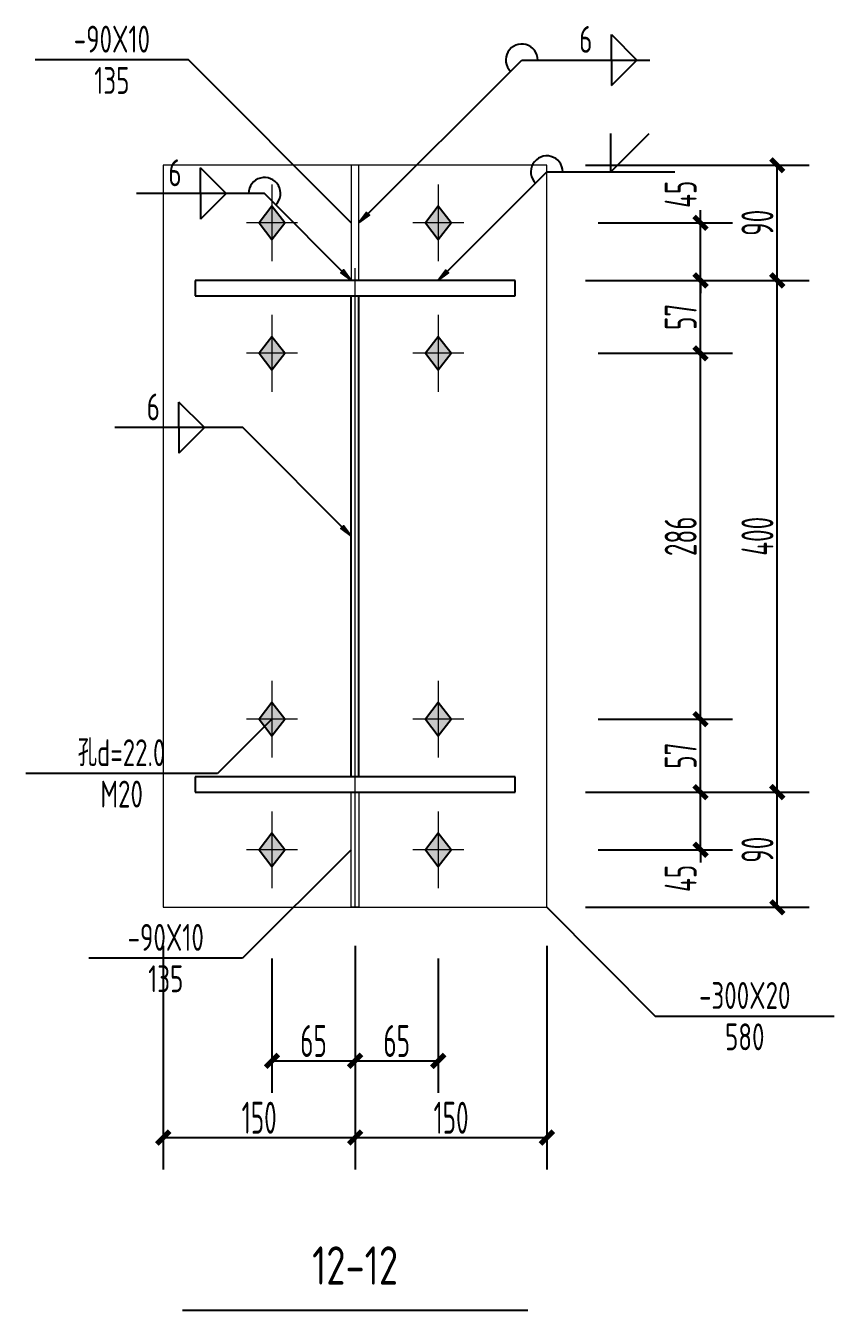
# Model space of a CAD drawing. Extents: x 447413 to 2975780, y -1432727 to 1301644.
# Drawn here: x 2652808 to 2659129, y -1262805 to -1252764 of the extents above; entities that cross this region are included whole.
import ezdxf
from ezdxf.enums import TextEntityAlignment as Align

# ---------------------------------------------------------------- set-up
doc = ezdxf.new("R2010")
doc.units = 0
doc.header["$LTSCALE"] = 1000
doc.header["$MEASUREMENT"] = 0
doc.linetypes.add('线型6', pattern=[8.75, 5, -1.25, 1.25, -1.25])
for name, color, linetype in [('10', 7, 'Continuous'), ('尺寸标注', 253, 'Continuous'), ('焊缝标注', 253, 'Continuous'), ('螺栓孔标注', 253, 'Continuous'), ('钢板标注', 253, 'Continuous')]:
    doc.layers.add(name, color=color, linetype=linetype)
doc.layers.add('20', color=2, linetype='Continuous', lineweight=18)
doc.styles.add('PkpmHz', font='Pkpmeng', dxfattribs={"width": 0.6, "bigfont": 'hztxt'})
doc.dimstyles.new('Pkpm_1.00', dxfattribs={"dimtxt": 250, "dimasz": 100, "dimexe": 250, "dimexo": 0.0625, "dimgap": 30, "dimtad": 1, "dimdec": 0, "dimrnd": 5, "dimzin": 0, "dimdsep": 46, "dimtxsty": 'PkpmHz', "dimblk1": 'ARCHTICK', "dimblk2": 'ARCHTICK', "dimsah": 1, "dimcen": 0.09, "dimadec": 0, "dimazin": 0, "dimtfac": 1, "dimtdec": 0, "dimtmove": 2, "dimatfit": 1, "dimfxl": 0, "dimtolj": 1, "dimtzin": 0, "dimarcsym": 0})

# ---------------------------------------------------------------- blocks, each defined once
blk = doc.blocks.new('_ArchTick')
at = {"color": 0, "linetype": 'ByBlock', "const_width": 0.4}
blk.add_lwpolyline([(-0.5, -0.5), (0.5, 0.5)], dxfattribs=at)
blk = doc.blocks.new('*D1441')
at = {"layer": 'Defpoints', "color": 0, "linetype": 'Continuous', "transparency": 16777216}
for p in [(2656883, -1254305), (2658083, -1254305), (2656883, -1254755)]:
    blk.add_point(p, dxfattribs=at)
at = {"layer": '尺寸标注', "color": 0, "linetype": 'Continuous', "lineweight": -2, "transparency": 16777216}
for p, q in [((2658083, -1254305), (2658083, -1254205)), ((2657283, -1254305), (2658333, -1254305)), ((2658083, -1254755), (2658083, -1254305)), ((2657283, -1254755), (2658333, -1254755)), ((2658083, -1254755), (2658083, -1254855))]:
    blk.add_line(p, q, dxfattribs=at)
at = {"layer": '尺寸标注', "color": 0, "linetype": 'Continuous', "lineweight": -2, "transparency": 16777216, "xscale": 100, "yscale": 100, "zscale": 100}
for p, rotation in [((2658083, -1254305), 270), ((2658083, -1254755), 90)]:
    blk.add_blockref('_ArchTick', p, dxfattribs=dict(at, rotation=rotation))
at = {"layer": '尺寸标注', "color": 0, "linetype": 'Continuous', "transparency": 16777216, "insert": (2657928, -1254082), "char_height": 250, "attachment_point": 5, "rotation": 90, "style": 'PkpmHz'}
blk.add_mtext('\\A1;45', dxfattribs=at)
blk = doc.blocks.new('*D1442')
at = {"layer": 'Defpoints', "color": 0, "linetype": 'Continuous', "transparency": 16777216}
for p in [(2656883, -1254755), (2658083, -1254755), (2656883, -1255325)]:
    blk.add_point(p, dxfattribs=at)
at = {"layer": '尺寸标注', "color": 0, "linetype": 'Continuous', "lineweight": -2, "transparency": 16777216}
for p, q in [((2657283, -1254755), (2658333, -1254755)), ((2658083, -1255325), (2658083, -1254755)), ((2657283, -1255325), (2658333, -1255325))]:
    blk.add_line(p, q, dxfattribs=at)
at = {"layer": '尺寸标注', "color": 0, "linetype": 'Continuous', "lineweight": -2, "transparency": 16777216, "xscale": 100, "yscale": 100, "zscale": 100}
for p, rotation in [((2658083, -1254755), 90), ((2658083, -1255325), 270)]:
    blk.add_blockref('_ArchTick', p, dxfattribs=dict(at, rotation=rotation))
at = {"layer": '尺寸标注', "color": 0, "linetype": 'Continuous', "transparency": 16777216, "insert": (2657928, -1255040), "char_height": 250, "attachment_point": 5, "rotation": 90, "style": 'PkpmHz'}
blk.add_mtext('\\A1;57', dxfattribs=at)
blk = doc.blocks.new('*D1443')
at = {"layer": 'Defpoints', "color": 0, "linetype": 'Continuous', "transparency": 16777216}
for p in [(2656883, -1258755), (2658083, -1258755), (2656883, -1259205)]:
    blk.add_point(p, dxfattribs=at)
at = {"layer": '尺寸标注', "color": 0, "linetype": 'Continuous', "lineweight": -2, "transparency": 16777216}
for p, q in [((2658083, -1258755), (2658083, -1258655)), ((2657283, -1258755), (2658333, -1258755)), ((2658083, -1259205), (2658083, -1258755)), ((2657283, -1259205), (2658333, -1259205)), ((2658083, -1259205), (2658083, -1259305))]:
    blk.add_line(p, q, dxfattribs=at)
at = {"layer": '尺寸标注', "color": 0, "linetype": 'Continuous', "lineweight": -2, "transparency": 16777216, "xscale": 100, "yscale": 100, "zscale": 100}
for p, rotation in [((2658083, -1258755), 270), ((2658083, -1259205), 90)]:
    blk.add_blockref('_ArchTick', p, dxfattribs=dict(at, rotation=rotation))
at = {"layer": '尺寸标注', "color": 0, "linetype": 'Continuous', "transparency": 16777216, "insert": (2657928, -1259429), "char_height": 250, "attachment_point": 5, "rotation": 90, "style": 'PkpmHz'}
blk.add_mtext('\\A1;45', dxfattribs=at)
blk = doc.blocks.new('*D1444')
at = {"layer": 'Defpoints', "color": 0, "linetype": 'Continuous', "transparency": 16777216}
for p in [(2656883, -1258185), (2658083, -1258185), (2656883, -1258755)]:
    blk.add_point(p, dxfattribs=at)
at = {"layer": '尺寸标注', "color": 0, "linetype": 'Continuous', "lineweight": -2, "transparency": 16777216}
for p, q in [((2657283, -1258185), (2658333, -1258185)), ((2658083, -1258755), (2658083, -1258185)), ((2657283, -1258755), (2658333, -1258755))]:
    blk.add_line(p, q, dxfattribs=at)
at = {"layer": '尺寸标注', "color": 0, "linetype": 'Continuous', "lineweight": -2, "transparency": 16777216, "xscale": 100, "yscale": 100, "zscale": 100}
for p, rotation in [((2658083, -1258185), 90), ((2658083, -1258755), 270)]:
    blk.add_blockref('_ArchTick', p, dxfattribs=dict(at, rotation=rotation))
at = {"layer": '尺寸标注', "color": 0, "linetype": 'Continuous', "transparency": 16777216, "insert": (2657928, -1258470), "char_height": 250, "attachment_point": 5, "rotation": 90, "style": 'PkpmHz'}
blk.add_mtext('\\A1;57', dxfattribs=at)
blk = doc.blocks.new('*D1445')
at = {"layer": 'Defpoints', "color": 0, "linetype": 'Continuous', "transparency": 16777216}
for p in [(2656883, -1255325), (2658083, -1255325), (2656883, -1258185)]:
    blk.add_point(p, dxfattribs=at)
at = {"layer": '尺寸标注', "color": 0, "linetype": 'Continuous', "lineweight": -2, "transparency": 16777216}
for p, q in [((2657283, -1255325), (2658333, -1255325)), ((2658083, -1258185), (2658083, -1255325)), ((2657283, -1258185), (2658333, -1258185))]:
    blk.add_line(p, q, dxfattribs=at)
at = {"layer": '尺寸标注', "color": 0, "linetype": 'Continuous', "lineweight": -2, "transparency": 16777216, "xscale": 100, "yscale": 100, "zscale": 100}
for p, rotation in [((2658083, -1255325), 90), ((2658083, -1258185), 270)]:
    blk.add_blockref('_ArchTick', p, dxfattribs=dict(at, rotation=rotation))
at = {"layer": '尺寸标注', "color": 0, "linetype": 'Continuous', "transparency": 16777216, "insert": (2657928, -1256755), "char_height": 250, "attachment_point": 5, "rotation": 90, "style": 'PkpmHz'}
blk.add_mtext('\\A1;286', dxfattribs=at)
blk = doc.blocks.new('*D1446')
at = {"layer": 'Defpoints', "color": 0, "linetype": 'Continuous', "transparency": 16777216}
for p in [(2654733, -1259655), (2655383, -1259655), (2655383, -1260855)]:
    blk.add_point(p, dxfattribs=at)
at = {"layer": '尺寸标注', "color": 0, "linetype": 'Continuous', "lineweight": -2, "transparency": 16777216}
for p, q in [((2654733, -1260055), (2654733, -1261105)), ((2655383, -1260055), (2655383, -1261105)), ((2654733, -1260855), (2655383, -1260855))]:
    blk.add_line(p, q, dxfattribs=at)
at = {"layer": '尺寸标注', "color": 0, "linetype": 'Continuous', "lineweight": -2, "transparency": 16777216, "xscale": 100, "yscale": 100, "zscale": 100, "rotation": 180}
blk.add_blockref('_ArchTick', (2654733, -1260855), dxfattribs=at)
at = {"layer": '尺寸标注', "color": 0, "linetype": 'Continuous', "lineweight": -2, "transparency": 16777216, "xscale": 100, "yscale": 100, "zscale": 100}
blk.add_blockref('_ArchTick', (2655383, -1260855), dxfattribs=at)
at = {"layer": '尺寸标注', "color": 0, "linetype": 'Continuous', "transparency": 16777216, "insert": (2655058, -1260700), "char_height": 250, "attachment_point": 5, "style": 'PkpmHz'}
blk.add_mtext('\\A1;65', dxfattribs=at)
blk = doc.blocks.new('*D1447')
at = {"layer": 'Defpoints', "color": 0, "linetype": 'Continuous', "transparency": 16777216}
for p in [(2655383, -1259655), (2656033, -1259655), (2656033, -1260855)]:
    blk.add_point(p, dxfattribs=at)
at = {"layer": '尺寸标注', "color": 0, "linetype": 'Continuous', "lineweight": -2, "transparency": 16777216}
for p, q in [((2655383, -1260055), (2655383, -1261105)), ((2656033, -1260055), (2656033, -1261105)), ((2655383, -1260855), (2656033, -1260855))]:
    blk.add_line(p, q, dxfattribs=at)
at = {"layer": '尺寸标注', "color": 0, "linetype": 'Continuous', "lineweight": -2, "transparency": 16777216, "xscale": 100, "yscale": 100, "zscale": 100, "rotation": 180}
blk.add_blockref('_ArchTick', (2655383, -1260855), dxfattribs=at)
at = {"layer": '尺寸标注', "color": 0, "linetype": 'Continuous', "lineweight": -2, "transparency": 16777216, "xscale": 100, "yscale": 100, "zscale": 100}
blk.add_blockref('_ArchTick', (2656033, -1260855), dxfattribs=at)
at = {"layer": '尺寸标注', "color": 0, "linetype": 'Continuous', "transparency": 16777216, "insert": (2655708, -1260700), "char_height": 250, "attachment_point": 5, "style": 'PkpmHz'}
blk.add_mtext('\\A1;65', dxfattribs=at)
blk = doc.blocks.new('*D1448')
at = {"layer": 'Defpoints', "color": 0, "linetype": 'Continuous', "transparency": 16777216}
for p in [(2653883, -1259655), (2655383, -1259655), (2655383, -1261455)]:
    blk.add_point(p, dxfattribs=at)
at = {"layer": '尺寸标注', "color": 0, "linetype": 'Continuous', "lineweight": -2, "transparency": 16777216}
for p, q in [((2653883, -1259955), (2653883, -1261705)), ((2655383, -1259955), (2655383, -1261705)), ((2653883, -1261455), (2655383, -1261455))]:
    blk.add_line(p, q, dxfattribs=at)
at = {"layer": '尺寸标注', "color": 0, "linetype": 'Continuous', "lineweight": -2, "transparency": 16777216, "xscale": 100, "yscale": 100, "zscale": 100, "rotation": 180}
blk.add_blockref('_ArchTick', (2653883, -1261455), dxfattribs=at)
at = {"layer": '尺寸标注', "color": 0, "linetype": 'Continuous', "lineweight": -2, "transparency": 16777216, "xscale": 100, "yscale": 100, "zscale": 100}
blk.add_blockref('_ArchTick', (2655383, -1261455), dxfattribs=at)
at = {"layer": '尺寸标注', "color": 0, "linetype": 'Continuous', "transparency": 16777216, "insert": (2654633, -1261300), "char_height": 250, "attachment_point": 5, "style": 'PkpmHz'}
blk.add_mtext('\\A1;150', dxfattribs=at)
blk = doc.blocks.new('*D1449')
at = {"layer": 'Defpoints', "color": 0, "linetype": 'Continuous', "transparency": 16777216}
for p in [(2655383, -1259655), (2656883, -1259655), (2656883, -1261455)]:
    blk.add_point(p, dxfattribs=at)
at = {"layer": '尺寸标注', "color": 0, "linetype": 'Continuous', "lineweight": -2, "transparency": 16777216}
for p, q in [((2655383, -1259955), (2655383, -1261705)), ((2656883, -1259955), (2656883, -1261705)), ((2655383, -1261455), (2656883, -1261455))]:
    blk.add_line(p, q, dxfattribs=at)
at = {"layer": '尺寸标注', "color": 0, "linetype": 'Continuous', "lineweight": -2, "transparency": 16777216, "xscale": 100, "yscale": 100, "zscale": 100, "rotation": 180}
blk.add_blockref('_ArchTick', (2655383, -1261455), dxfattribs=at)
at = {"layer": '尺寸标注', "color": 0, "linetype": 'Continuous', "lineweight": -2, "transparency": 16777216, "xscale": 100, "yscale": 100, "zscale": 100}
blk.add_blockref('_ArchTick', (2656883, -1261455), dxfattribs=at)
at = {"layer": '尺寸标注', "color": 0, "linetype": 'Continuous', "transparency": 16777216, "insert": (2656133, -1261300), "char_height": 250, "attachment_point": 5, "style": 'PkpmHz'}
blk.add_mtext('\\A1;150', dxfattribs=at)
blk = doc.blocks.new('*D1450')
at = {"layer": 'Defpoints', "color": 0, "linetype": 'Continuous', "transparency": 16777216}
for p in [(2656883, -1258755), (2658683, -1258755), (2656883, -1259655)]:
    blk.add_point(p, dxfattribs=at)
at = {"layer": '尺寸标注', "color": 0, "linetype": 'Continuous', "lineweight": -2, "transparency": 16777216}
for p, q in [((2657183, -1258755), (2658933, -1258755)), ((2658683, -1259655), (2658683, -1258755)), ((2657183, -1259655), (2658933, -1259655))]:
    blk.add_line(p, q, dxfattribs=at)
at = {"layer": '尺寸标注', "color": 0, "linetype": 'Continuous', "lineweight": -2, "transparency": 16777216, "xscale": 100, "yscale": 100, "zscale": 100}
for p, rotation in [((2658683, -1258755), 90), ((2658683, -1259655), 270)]:
    blk.add_blockref('_ArchTick', p, dxfattribs=dict(at, rotation=rotation))
at = {"layer": '尺寸标注', "color": 0, "linetype": 'Continuous', "transparency": 16777216, "insert": (2658528, -1259205), "char_height": 250, "attachment_point": 5, "rotation": 90, "style": 'PkpmHz'}
blk.add_mtext('\\A1;90', dxfattribs=at)
blk = doc.blocks.new('*D1451')
at = {"layer": 'Defpoints', "color": 0, "linetype": 'Continuous', "transparency": 16777216}
for p in [(2656883, -1254755), (2658683, -1254755), (2656883, -1258755)]:
    blk.add_point(p, dxfattribs=at)
at = {"layer": '尺寸标注', "color": 0, "linetype": 'Continuous', "lineweight": -2, "transparency": 16777216}
for p, q in [((2657183, -1254755), (2658933, -1254755)), ((2658683, -1258755), (2658683, -1254755)), ((2657183, -1258755), (2658933, -1258755))]:
    blk.add_line(p, q, dxfattribs=at)
at = {"layer": '尺寸标注', "color": 0, "linetype": 'Continuous', "lineweight": -2, "transparency": 16777216, "xscale": 100, "yscale": 100, "zscale": 100}
for p, rotation in [((2658683, -1254755), 90), ((2658683, -1258755), 270)]:
    blk.add_blockref('_ArchTick', p, dxfattribs=dict(at, rotation=rotation))
at = {"layer": '尺寸标注', "color": 0, "linetype": 'Continuous', "transparency": 16777216, "insert": (2658528, -1256755), "char_height": 250, "attachment_point": 5, "rotation": 90, "style": 'PkpmHz'}
blk.add_mtext('\\A1;400', dxfattribs=at)
blk = doc.blocks.new('*D1452')
at = {"layer": 'Defpoints', "color": 0, "linetype": 'Continuous', "transparency": 16777216}
for p in [(2656883, -1253855), (2658683, -1253855), (2656883, -1254755)]:
    blk.add_point(p, dxfattribs=at)
at = {"layer": '尺寸标注', "color": 0, "linetype": 'Continuous', "lineweight": -2, "transparency": 16777216}
for p, q in [((2657183, -1253855), (2658933, -1253855)), ((2658683, -1254755), (2658683, -1253855)), ((2657183, -1254755), (2658933, -1254755))]:
    blk.add_line(p, q, dxfattribs=at)
at = {"layer": '尺寸标注', "color": 0, "linetype": 'Continuous', "lineweight": -2, "transparency": 16777216, "xscale": 100, "yscale": 100, "zscale": 100}
for p, rotation in [((2658683, -1253855), 90), ((2658683, -1254755), 270)]:
    blk.add_blockref('_ArchTick', p, dxfattribs=dict(at, rotation=rotation))
at = {"layer": '尺寸标注', "color": 0, "linetype": 'Continuous', "transparency": 16777216, "insert": (2658528, -1254305), "char_height": 250, "attachment_point": 5, "rotation": 90, "style": 'PkpmHz'}
blk.add_mtext('\\A1;90', dxfattribs=at)

msp = doc.modelspace()

# ---------------------------------------------------------------- hatches: boundary and pattern name
at = {"layer": '10'}
for points in [[(2654732.9, -1254175.1), (2654632.9, -1254305.1), (2654732.9, -1254435.1), (2654832.9, -1254305.1)], [(2656032.9, -1254175.1), (2655932.9, -1254305.1), (2656032.9, -1254435.1), (2656132.9, -1254305.1)], [(2654732.9, -1255195.1), (2654632.9, -1255325.1), (2654732.9, -1255455.1), (2654832.9, -1255325.1)], [(2656032.9, -1255195.1), (2655932.9, -1255325.1), (2656032.9, -1255455.1), (2656132.9, -1255325.1)], [(2654732.9, -1258055.1), (2654632.9, -1258185.1), (2654732.9, -1258315.1), (2654832.9, -1258185.1)], [(2656032.9, -1258055.1), (2655932.9, -1258185.1), (2656032.9, -1258315.1), (2656132.9, -1258185.1)], [(2654732.9, -1259075.1), (2654632.9, -1259205.1), (2654732.9, -1259335.1), (2654832.9, -1259205.1)], [(2656032.9, -1259075.1), (2655932.9, -1259205.1), (2656032.9, -1259335.1), (2656132.9, -1259205.1)]]:
    msp.add_hatch(color=1, dxfattribs=at).paths.add_polyline_path(points)
at = {"layer": '焊缝标注'}
for points in [[(2655412.9, -1254305.1), (2655494.2, -1254245.1), (2655473, -1254223.8)], [(2655352.9, -1254755.1), (2655292.9, -1254673.7), (2655271.6, -1254694.9)], [(2656032.9, -1254755.1), (2656114.2, -1254695.1), (2656093, -1254673.8)], [(2655352.9, -1256755.1), (2655292.9, -1256673.7), (2655271.6, -1256694.9)]]:
    msp.add_hatch(color=256, dxfattribs=at).paths.add_polyline_path(points)

# ---------------------------------------------------------------- linework, layer by layer
at = {"layer": '10', "linetype": '线型6', "lineweight": 18}
msp.add_line((2655382.9, -1259660.1, 126000), (2655382.9, -1253850.1, 126000), dxfattribs=at)
at = {"layer": '10', "color": 9, "lineweight": 18}
for p, q in [((2654732.9, -1254005.1, 126000), (2654732.9, -1254605.1, 126000)), ((2656032.9, -1254005.1, 126000), (2656032.9, -1254605.1, 126000)), ((2654932.9, -1254305.1, 126000), (2654532.9, -1254305.1, 126000)), ((2656232.9, -1254305.1, 126000), (2655832.9, -1254305.1, 126000)), ((2654732.9, -1255025.1, 126000), (2654732.9, -1255625.1, 126000)), ((2656032.9, -1255025.1, 126000), (2656032.9, -1255625.1, 126000)), ((2654932.9, -1255325.1, 126000), (2654532.9, -1255325.1, 126000)), ((2656232.9, -1255325.1, 126000), (2655832.9, -1255325.1, 126000)), ((2654732.9, -1257885.1, 126000), (2654732.9, -1258485.1, 126000)), ((2656032.9, -1257885.1, 126000), (2656032.9, -1258485.1, 126000)), ((2654932.9, -1258185.1, 126000), (2654532.9, -1258185.1, 126000)), ((2656232.9, -1258185.1, 126000), (2655832.9, -1258185.1, 126000)), ((2654732.9, -1258905.1, 126000), (2654732.9, -1259505.1, 126000)), ((2656032.9, -1258905.1, 126000), (2656032.9, -1259505.1, 126000)), ((2654932.9, -1259205.1, 126000), (2654532.9, -1259205.1, 126000)), ((2656232.9, -1259205.1, 126000), (2655832.9, -1259205.1, 126000))]:
    msp.add_line(p, q, dxfattribs=at)
at = {"layer": '10', "color": 3}
for p, q in [((2656632.9, -1254755.1, 126000), (2654132.9, -1254755.1, 126000)), ((2654132.9, -1254755.1, 126000), (2654132.9, -1254875.1, 126000)), ((2656632.9, -1254875.1, 126000), (2656632.9, -1254755.1, 126000)), ((2654132.9, -1254875.1, 126000), (2656632.9, -1254875.1, 126000)), ((2655352.9, -1258635.1, 126000), (2655352.9, -1254875.1, 126000)), ((2655412.9, -1258635.1, 126000), (2655412.9, -1254875.1, 126000)), ((2656632.9, -1258635.1, 126000), (2654132.9, -1258635.1, 126000)), ((2654132.9, -1258635.1, 126000), (2654132.9, -1258755.1, 126000)), ((2656632.9, -1258755.1, 126000), (2656632.9, -1258635.1, 126000)), ((2654132.9, -1258755.1, 126000), (2656632.9, -1258755.1, 126000))]:
    msp.add_line(p, q, dxfattribs=at)
at = {"layer": '10'}
msp.add_line((2654032.9, -1262805.1, 126000), (2656732.9, -1262805.1, 126000), dxfattribs=at)
at = {"layer": '10', "color": 1, "linetype": 'Continuous', "elevation": 126000}
for points in [[(2654732.9, -1254175.1), (2654632.9, -1254305.1), (2654732.9, -1254435.1), (2654832.9, -1254305.1)], [(2656032.9, -1254175.1), (2655932.9, -1254305.1), (2656032.9, -1254435.1), (2656132.9, -1254305.1)], [(2654732.9, -1255195.1), (2654632.9, -1255325.1), (2654732.9, -1255455.1), (2654832.9, -1255325.1)], [(2656032.9, -1255195.1), (2655932.9, -1255325.1), (2656032.9, -1255455.1), (2656132.9, -1255325.1)], [(2654732.9, -1258055.1), (2654632.9, -1258185.1), (2654732.9, -1258315.1), (2654832.9, -1258185.1)], [(2656032.9, -1258055.1), (2655932.9, -1258185.1), (2656032.9, -1258315.1), (2656132.9, -1258185.1)], [(2654732.9, -1259075.1), (2654632.9, -1259205.1), (2654732.9, -1259335.1), (2654832.9, -1259205.1)], [(2656032.9, -1259075.1), (2655932.9, -1259205.1), (2656032.9, -1259335.1), (2656132.9, -1259205.1)]]:
    msp.add_lwpolyline(points, close=True, dxfattribs=at)
at = {"layer": '20'}
for p, q in [((2656882.9, -1253855.1, 126000), (2653882.9, -1253855.1, 126000)), ((2653882.9, -1253855.1, 126000), (2653882.9, -1259655.1, 126000)), ((2655412.9, -1253855.1, 126000), (2655352.9, -1253855.1, 126000)), ((2655352.9, -1253855.1, 126000), (2655352.9, -1254755.1, 126000)), ((2655412.9, -1254755.1, 126000), (2655412.9, -1253855.1, 126000)), ((2656882.9, -1259655.1, 126000), (2656882.9, -1253855.1, 126000)), ((2655352.9, -1254755.1, 126000), (2655412.9, -1254755.1, 126000)), ((2655352.9, -1258755.1, 126000), (2655412.9, -1258755.1, 126000)), ((2655352.9, -1259655.1, 126000), (2655352.9, -1258755.1, 126000)), ((2655412.9, -1258755.1, 126000), (2655412.9, -1259655.1, 126000)), ((2653882.9, -1259655.1, 126000), (2656882.9, -1259655.1, 126000)), ((2655412.9, -1259655.1, 126000), (2655352.9, -1259655.1, 126000))]:
    msp.add_line(p, q, dxfattribs=at)
at = {"layer": '焊缝标注'}
for p, q in [((2657386.2, -1252832.8, 126000), (2657586.2, -1253032.8, 126000)), ((2657386.2, -1253032.8, 126000), (2657386.2, -1252832.8, 126000)), ((2655412.9, -1254305.1, 126000), (2656686.2, -1253032.8, 126000)), ((2656686.2, -1253032.8, 126000), (2657686.2, -1253032.8, 126000)), ((2657386.2, -1253232.8, 126000), (2657586.2, -1253032.8, 126000)), ((2657386.2, -1253032.8, 126000), (2657386.2, -1253232.8, 126000)), ((2657381.7, -1253906.9, 126000), (2657381.7, -1253606.9, 126000)), ((2657381.7, -1253906.9, 126000), (2657681.7, -1253606.9, 126000)), ((2654374.9, -1254075.5, 126000), (2654174.9, -1253875.5, 126000)), ((2654174.9, -1254075.5, 126000), (2654174.9, -1253875.5, 126000)), ((2656032.9, -1254755.1, 126000), (2656881.7, -1253906.9, 126000)), ((2656881.7, -1253906.9, 126000), (2657881.7, -1253906.9, 126000)), ((2654674.9, -1254075.5, 126000), (2653674.9, -1254075.5, 126000)), ((2654374.9, -1254075.5, 126000), (2654174.9, -1254275.5, 126000)), ((2654174.9, -1254075.5, 126000), (2654174.9, -1254275.5, 126000)), ((2655352.9, -1254755.1, 126000), (2654674.9, -1254075.5, 126000)), ((2654205.3, -1255905.6, 126000), (2654005.3, -1255705.6, 126000)), ((2654005.3, -1255905.6, 126000), (2654005.3, -1255705.6, 126000)), ((2654505.3, -1255905.6, 126000), (2653505.3, -1255905.6, 126000)), ((2654205.3, -1255905.6, 126000), (2654005.3, -1256105.6, 126000)), ((2654005.3, -1255905.6, 126000), (2654005.3, -1256105.6, 126000)), ((2655352.9, -1256755.1, 126000), (2654505.3, -1255905.6, 126000))]:
    msp.add_line(p, q, dxfattribs=at)
at = {"layer": '焊缝标注', "linetype": 'Continuous', "elevation": 126000}
for points in [[(2655412.9, -1254305.1), (2655494.2, -1254245.1), (2655473, -1254223.8)], [(2655352.9, -1254755.1), (2655292.9, -1254673.7), (2655271.6, -1254694.9)], [(2656032.9, -1254755.1), (2656114.2, -1254695.1), (2656093, -1254673.8)], [(2655352.9, -1256755.1), (2655292.9, -1256673.7), (2655271.6, -1256694.9)]]:
    msp.add_lwpolyline(points, close=True, dxfattribs=at)
at = {"layer": '焊缝标注'}
for centre, start, end in [((2656686.2, -1253032.8, 126000), 0, 224.97719), ((2656881.7, -1253906.9, 126000), 0, 224.97719), ((2654674.9, -1254075.5, 126000), 314.93158, 180)]:
    msp.add_arc(centre, 125, start, end, dxfattribs=at)
at = {"layer": '螺栓孔标注'}
for p, q in [((2654732.9, -1258185.1, 126000), (2654307.7, -1258608.6, 126000)), ((2654307.7, -1258608.6, 126000), (2652807.7, -1258608.6, 126000))]:
    msp.add_line(p, q, dxfattribs=at)
at = {"layer": '螺栓孔标注', "const_width": 0.1, "elevation": 126000}
msp.add_lwpolyline([(2654732.9, -1258185.1, 1), (2654732.8, -1258185.1, 1)], format="xyb", close=True, dxfattribs=at)
at = {"layer": '钢板标注'}
for p, q in [((2654081.6, -1253030.8, 126000), (2652881.6, -1253030.8, 126000)), ((2655352.9, -1254305.1, 126000), (2654081.6, -1253030.8, 126000)), ((2655352.9, -1259205.1, 126000), (2654502.6, -1260052, 126000)), ((2656882.9, -1259655.1, 126000), (2657729, -1260506, 126000)), ((2654502.6, -1260052, 126000), (2653302.6, -1260052, 126000)), ((2657729, -1260506, 126000), (2659129, -1260506, 126000))]:
    msp.add_line(p, q, dxfattribs=at)
at = {"layer": '钢板标注', "const_width": 0.1, "elevation": 126000}
for points in [[(2655352.9, -1254305.1, 1), (2655352.8, -1254305.1, 1)], [(2655352.9, -1259205.1, 1), (2655352.8, -1259205.1, 1)], [(2656882.9, -1259655.1, 1), (2656882.8, -1259655.1, 1)]]:
    msp.add_lwpolyline(points, format="xyb", close=True, dxfattribs=at)

# ---------------------------------------------------------------- texts
at = {"layer": '10', "style": 'PkpmHz', "width": 0.77}
msp.add_text('12-12', height=300, dxfattribs=at).set_placement((2655382.9, -1262455.1, 126000), align=Align.MIDDLE_CENTER)
at = {"layer": '焊缝标注', "style": 'PkpmHz', "width": 0.71}
for p in [(2657186.2, -1252976.2, 126000), (2653974.9, -1254018.9, 126000), (2653805.3, -1255849, 126000)]:
    msp.add_text('6', height=210, dxfattribs=at).set_placement(p, align=Align.CENTER)
at = {"layer": '螺栓孔标注', "style": 'PkpmHz', "width": 0.71}
msp.add_text('孔d=22.0', height=210, dxfattribs=at).set_placement((2653557.7, -1258551.9, 126000), align=Align.CENTER)
msp.add_text('M20', height=210, dxfattribs=at).set_placement((2653557.7, -1258665.2, 126000), align=Align.TOP_CENTER)
at = {"layer": '钢板标注', "style": 'PkpmHz', "width": 0.71}
for s, p in [('-90X10', (2653481.6, -1252974.2, 126000)), ('-90X10', (2653902.6, -1259995.4, 126000)), ('-300X20', (2658429, -1260449.4, 126000))]:
    msp.add_text(s, height=210, dxfattribs=at).set_placement(p, align=Align.CENTER)
for s, p in [('135', (2653481.6, -1253087.4, 126000)), ('135', (2653902.6, -1260108.6, 126000)), ('580', (2658429, -1260562.6, 126000))]:
    msp.add_text(s, height=210, dxfattribs=at).set_placement(p, align=Align.TOP_CENTER)

# ---------------------------------------------------------------- dimensions: what is measured, and where the dimension line sits
at = {"layer": '尺寸标注', "linetype": 'Continuous'}
for base, p1, p2, text, override, picture, middle in [((2658682.9, -1253855.1, 126000), (2656882.9, -1254755.1, 126000), (2656882.9, -1253855.1, 126000), '90', {"dimexo": 300, "dimtih": 0, "dimtoh": 0}, '*D1452', (2658527.9, -1254305.1, 126000)), ((2658082.9, -1254755.1, 126000), (2656882.9, -1255325.1, 126000), (2656882.9, -1254755.1, 126000), '57', {"dimexo": 400, "dimtih": 0, "dimtoh": 0}, '*D1442', (2657927.9, -1255040.1, 126000)), ((2658682.9, -1254755.1, 126000), (2656882.9, -1258755.1, 126000), (2656882.9, -1254755.1, 126000), '400', {"dimexo": 300, "dimtih": 0, "dimtoh": 0}, '*D1451', (2658527.9, -1256755.1, 126000)), ((2658082.9, -1255325.1, 126000), (2656882.9, -1258185.1, 126000), (2656882.9, -1255325.1, 126000), '286', {"dimexo": 400, "dimtih": 0, "dimtoh": 0}, '*D1445', (2657927.9, -1256755.1, 126000)), ((2658082.9, -1258185.1, 126000), (2656882.9, -1258755.1, 126000), (2656882.9, -1258185.1, 126000), '57', {"dimexo": 400, "dimtih": 0, "dimtoh": 0}, '*D1444', (2657927.9, -1258470.1, 126000)), ((2658682.9, -1258755.1, 126000), (2656882.9, -1259655.1, 126000), (2656882.9, -1258755.1, 126000), '90', {"dimexo": 300, "dimtih": 0, "dimtoh": 0}, '*D1450', (2658527.9, -1259205.1, 126000))]:
    dim = msp.add_linear_dim(base=base, p1=p1, p2=p2, angle=90, text=text, dimstyle='Pkpm_1.00', override=override, dxfattribs=at)
    dim.commit()
    dim.dimension.update_dxf_attribs({"geometry": picture, "text_midpoint": middle})
for base, p1, p2, picture, middle in [((2658082.9, -1254305.1, 126000), (2656882.9, -1254755.1, 126000), (2656882.9, -1254305.1, 126000), '*D1441', (2657927.6, -1254081.5, 126000)), ((2658082.9, -1258755.1, 126000), (2656882.9, -1259205.1, 126000), (2656882.9, -1258755.1, 126000), '*D1443', (2657927.6, -1259428.8, 126000))]:
    dim = msp.add_linear_dim(base=base, p1=p1, p2=p2, angle=90, text='45', dimstyle='Pkpm_1.00', override={"dimexo": 400, "dimtih": 0, "dimtoh": 0}, dxfattribs=at)
    dim.commit()
    dim.dimension.update_dxf_attribs({"geometry": picture, "text_midpoint": middle, "dimtype": 128})
for base, p1, p2, text, override, picture, middle in [((2655382.9, -1261455.1, 126000), (2653882.9, -1259655.1, 126000), (2655382.9, -1259655.1, 126000), '150', {"dimexo": 300, "dimtih": 0, "dimtoh": 0}, '*D1448', (2654632.9, -1261300.1, 126000)), ((2655382.9, -1260855.1, 126000), (2654732.9, -1259655.1, 126000), (2655382.9, -1259655.1, 126000), '65', {"dimexo": 400, "dimtih": 0, "dimtoh": 0}, '*D1446', (2655057.9, -1260700.1, 126000)), ((2656032.9, -1260855.1, 126000), (2655382.9, -1259655.1, 126000), (2656032.9, -1259655.1, 126000), '65', {"dimexo": 400, "dimtih": 0, "dimtoh": 0}, '*D1447', (2655707.9, -1260700.1, 126000)), ((2656882.9, -1261455.1, 126000), (2655382.9, -1259655.1, 126000), (2656882.9, -1259655.1, 126000), '150', {"dimexo": 300, "dimtih": 0, "dimtoh": 0}, '*D1449', (2656132.9, -1261300.1, 126000))]:
    dim = msp.add_linear_dim(base=base, p1=p1, p2=p2, text=text, dimstyle='Pkpm_1.00', override=override, dxfattribs=at)
    dim.commit()
    dim.dimension.update_dxf_attribs({"geometry": picture, "text_midpoint": middle})

doc.saveas('drawing.dxf')
